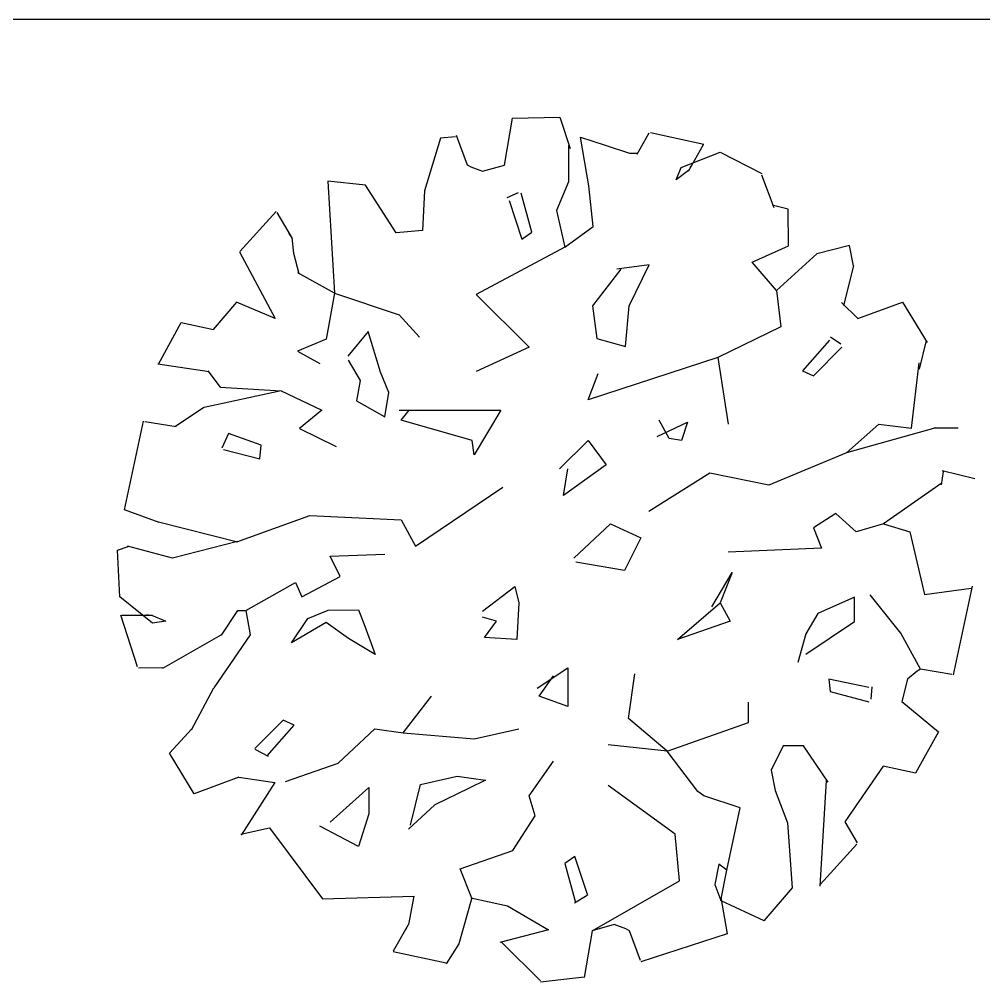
# Model space of a CAD drawing. Header units: millimetres. Extents: x 15495 to 166182, y -39946 to 18307.
# Drawn here: x 42790 to 43635, y 11687 to 12531 of the extents above; entities that cross this region are included whole.
import ezdxf

# ---------------------------------------------------------------- set-up
doc = ezdxf.new("R2010")
doc.units = ezdxf.units.MM
doc.header["$LTSCALE"] = 1000
doc.layers.get('0').update_dxf_attribs({"linetype": 'CONTINUOUS'})
for name, color, linetype in [('SF-F_HIDE-100', 12, 'CONTINUOUS'), ('SF-F_HIDE-50', 12, 'CONTINUOUS'), ('SF_A_GARD', 3, 'CONTINUOUS')]:
    doc.layers.add(name, color=color, linetype=linetype)

# ---------------------------------------------------------------- blocks, each defined once
blk = doc.blocks.new('SF-BLOCK_100')
at = {"layer": 'SF-F_HIDE-100', "ltscale": 0.5}
blk.add_line((12000, 12600), (14400, 12600), dxfattribs=at)
at = {"layer": 'SF_A_GARD'}
for p, q in [((13174.49, 12472.15), (13181.52, 12513.27)), ((13181.52, 12513.27), (13223.06, 12514.2)), ((13223.06, 12514.2), (13231.93, 12486.58)), ((13290.74, 12481.78), (13301.32, 12500.36)), ((13302.54, 12500.68), (13349.08, 12490.56)), ((13118.16, 12495.89), (13104.16, 12449.48)), ((13131.52, 12496.85), (13118.16, 12495.89)), ((13132.02, 12498.41), (13141.77, 12472.34)), ((13241.15, 12496.59), (13262.57, 12489.58)), ((13248.51, 12453.86), (13241.15, 12496.59)), ((13230.49, 12489.4), (13230.67, 12457.33)), ((13262.57, 12489.58), (13283.99, 12482.57)), ((13283.99, 12482.57), (13291.12, 12482.61)), ((13329.21, 12470.1), (13363.46, 12483.4)), ((13348.63, 12489.8), (13335.4, 12466.58)), ((13363.46, 12483.4), (13399.95, 12464.65)), ((13141.77, 12472.34), (13144.87, 12470.57)), ((13144.87, 12470.57), (13155.04, 12466.83)), ((13155.04, 12466.83), (13174.49, 12472.15)), ((13325.03, 12459.15), (13329.21, 12470.1)), ((13335.84, 12467.34), (13325.03, 12459.15)), ((13337.16, 12469.68), (13338.05, 12471.22)), ((13052.46, 12454.54), (13019.47, 12457.92)), ((13019.47, 12457.92), (13025.36, 12359.94)), ((13230.67, 12457.33), (13220.12, 12432.32)), ((13399.82, 12463.54), (13410.67, 12435.08)), ((13079.42, 12412.81), (13052.46, 12454.54)), ((13104.16, 12449.48), (13102.57, 12414.72)), ((13186.34, 12447.95), (13176.51, 12443.3)), ((13252.27, 12418.25), (13248.51, 12453.86)), ((13178.4, 12441.2), (13189.7, 12407.06)), ((13198.43, 12413.37), (13189.11, 12447.4)), ((12942.31, 12396.24), (12974.34, 12431.49)), ((13220.12, 12432.32), (13227.42, 12400.29)), ((13423.26, 12433.44), (13408.98, 12436.93)), ((13423.44, 12401.37), (13423.26, 12433.44)), ((12974.78, 12430.71), (12988.27, 12407.65)), ((13102.57, 12414.72), (13079.42, 12412.81)), ((13227.42, 12400.29), (13252.27, 12418.25)), ((12986.47, 12410.72), (12985.57, 12412.26)), ((12987.83, 12408.41), (12989.52, 12394.94)), ((13189.7, 12407.06), (13198.43, 12413.37)), ((13227.42, 12400.29), (13149.71, 12358.73)), ((13391.44, 12386.94), (13423.44, 12401.37)), ((13476.9, 12401.66), (13448.42, 12394.38)), ((13480.56, 12383.86), (13476.9, 12401.66)), ((12942.19, 12395.95), (12973.25, 12337.76)), ((12989.42, 12394.87), (12993.97, 12377.08)), ((13448.42, 12394.38), (13412.96, 12362.11)), ((13276.45, 12380.9), (13251.68, 12348.69)), ((13301.38, 12384.6), (13272.89, 12380.88)), ((13283.75, 12348.87), (13301.38, 12384.6)), ((13412.96, 12362.11), (13391.44, 12386.94)), ((13480.45, 12383.79), (13471.73, 12348.99)), ((13025.36, 12359.94), (12993.18, 12377.58)), ((13025.36, 12359.94), (13017.95, 12319.59)), ((13025.36, 12359.94), (13082.05, 12340.94)), ((13149.71, 12358.73), (13196.01, 12312.47)), ((13412.96, 12362.11), (13416.8, 12330.26)), ((12939.31, 12351.83), (12918.95, 12328.11)), ((12973.25, 12337.76), (12939.31, 12351.83)), ((13251.68, 12348.69), (13255.4, 12320.2)), ((13280.39, 12313.21), (13283.75, 12348.87)), ((13470.04, 12351.74), (13484.37, 12337.57)), ((13484.37, 12337.57), (13523.5, 12352.04)), ((13523.5, 12352.04), (13545.08, 12316.52)), ((13082.05, 12340.94), (13099.85, 12321.37)), ((12870.9, 12297.72), (12890.86, 12334.17)), ((12890.86, 12334.17), (12919.22, 12328.04)), ((13416.8, 12330.26), (13361.6, 12303.57)), ((13054.88, 12326.21), (13037.18, 12304.73)), ((13065.77, 12290.63), (13054.88, 12326.21)), ((13469.34, 12315.2), (13460.4, 12321.38)), ((13017.95, 12319.59), (12993.02, 12308.91)), ((13255.4, 12320.2), (13280.39, 12313.21)), ((13459.52, 12318.71), (13435.61, 12291.85)), ((13445.44, 12287.44), (13470.25, 12312.53)), ((13544.07, 12318.2), (13537.97, 12293.22)), ((12993.02, 12308.91), (13012.6, 12298.24)), ((13196.01, 12312.47), (13149.71, 12291.11)), ((12870.55, 12297.99), (12915.59, 12291.11)), ((13037.2, 12301.17), (13047.99, 12283.4)), ((13361.6, 12303.57), (13247.64, 12266.2)), ((13361.6, 12303.57), (13370.51, 12244.85)), ((13531.24, 12241.58), (13538.05, 12298.64)), ((12914.39, 12291.63), (12925.16, 12277.44)), ((13072.99, 12272.85), (13065.77, 12290.63)), ((13247.64, 12266.2), (13256.55, 12289.34)), ((13435.61, 12291.85), (13445.44, 12287.44)), ((13047.99, 12283.4), (13044.53, 12265.57)), ((12978.64, 12274.17), (12911, 12259.54)), ((12925.16, 12277.44), (12978.64, 12274.17)), ((12978.64, 12274.17), (13014.39, 12257.31)), ((13069.55, 12251.45), (13072.99, 12272.85)), ((13044.53, 12265.57), (13069.55, 12251.45)), ((12910.86, 12259.45), (12886, 12242.83)), ((13014.39, 12257.31), (12994.8, 12241.29)), ((13082.05, 12257.31), (13171.08, 12257.31)), ((13083.83, 12248.41), (13090.95, 12257.31)), ((13171.08, 12257.31), (13147.93, 12218.16)), ((12841.35, 12170), (12857.81, 12247.75)), ((12859.02, 12247.43), (12886.47, 12242.84)), ((13146.15, 12230.61), (13083.83, 12248.41)), ((13308.19, 12234.17), (13334.89, 12246.63)), ((13318.87, 12232.39), (13309.97, 12248.41)), ((13334.89, 12246.63), (13329.55, 12230.61)), ((13474.33, 12219.88), (13502.71, 12244.99)), ((13502.71, 12244.99), (13531.24, 12241.58)), ((12932.42, 12236.67), (12926.47, 12223.9)), ((12961.03, 12226.57), (12932.42, 12236.67)), ((12994.8, 12241.29), (13026.85, 12225.28)), ((13552.62, 12241.7), (13474.33, 12219.88)), ((13550.84, 12241.7), (13572.22, 12241.82)), ((13147.93, 12218.16), (13146.15, 12230.61)), ((13222.72, 12205.7), (13247.64, 12230.61)), ((13247.64, 12230.61), (13263.67, 12209.26)), ((13329.55, 12230.61), (13318.87, 12232.39)), ((12928.13, 12222.81), (12959.83, 12214.5)), ((12959.83, 12214.5), (12961.03, 12226.57)), ((13474.33, 12219.88), (13406.12, 12191.47)), ((13263.67, 12209.26), (13226.28, 12182.57)), ((13226.28, 12182.57), (13229.84, 12205.7)), ((13559, 12203.37), (13557.28, 12191.78)), ((13558.15, 12204.29), (13586.7, 12197.32)), ((13354.48, 12202.14), (13301.06, 12168.33)), ((13406.12, 12191.47), (13354.48, 12202.14)), ((13096.29, 12138.08), (13172.86, 12189.69)), ((13558.21, 12193.6), (13506.73, 12157.67)), ((12871.64, 12158.81), (12841.35, 12170)), ((12939.59, 12141.94), (13003.7, 12164.78)), ((13003.7, 12164.78), (13083.83, 12161.22)), ((13083.83, 12161.22), (13096.29, 12138.08)), ((13464.88, 12166.55), (13445.29, 12154.1)), ((13482.68, 12150.54), (13464.88, 12166.55)), ((12871.09, 12159.21), (12940.25, 12141.78)), ((13235.18, 12127.41), (13267.23, 12157.66)), ((13267.23, 12157.66), (13293.94, 12145.2)), ((13445.29, 12154.1), (13452.41, 12136.3)), ((13506.73, 12157.67), (13482.68, 12150.54)), ((13506.73, 12157.67), (13529.93, 12150.68)), ((13293.94, 12145.2), (13279.7, 12116.73)), ((13529.93, 12150.68), (13542.71, 12095.5)), ((12835.14, 12134.51), (12844.48, 12137.68)), ((12883.22, 12127.52), (12843.96, 12137.99)), ((12940.16, 12142.09), (12883.22, 12127.52)), ((13452.41, 12136.3), (13370.51, 12132.74)), ((12837.16, 12093.45), (12835.15, 12134.42)), ((13021.51, 12129.19), (13069.59, 12130.97)), ((13030.41, 12111.39), (13021.51, 12129.19)), ((13279.7, 12116.73), (13236.96, 12123.85)), ((12996.58, 12093.6), (13030.41, 12111.39)), ((13356.26, 12084.7), (13374.07, 12114.95)), ((13374.07, 12114.95), (13363.38, 12088.26)), ((12947.62, 12081.54), (12991.24, 12106.05)), ((12991.24, 12106.05), (12996.58, 12093.6)), ((13155.05, 12081.14), (13183.54, 12102.5)), ((13183.54, 12102.5), (13187.11, 12088.26)), ((13542.71, 12095.5), (13583.67, 12101.07)), ((13584.38, 12102.98), (13567.92, 12025.23)), ((12865.8, 12070.44), (12837.16, 12093.45)), ((13481.18, 12093.34), (13449.19, 12078.91)), ((13481.3, 12071.96), (13481.18, 12093.34)), ((13521.86, 12061.57), (13495.15, 12095.38)), ((13187.11, 12088.26), (13185.32, 12056.23)), ((13325.99, 12056.23), (13363.38, 12088.26)), ((13363.38, 12088.26), (13372.29, 12072.25)), ((12852.64, 12032.05), (12838.13, 12077.42)), ((12839.02, 12077.41), (12865.75, 12077.56)), ((12862.19, 12077.54), (12860.4, 12077.53)), ((12864.87, 12077.56), (12877.37, 12072.29)), ((12926.36, 12060.04), (12940.5, 12081.5)), ((12940.5, 12081.5), (12947.62, 12081.54)), ((12947.62, 12081.54), (12951.3, 12060.18)), ((13001.93, 12074.66), (13019.71, 12081.89)), ((13019.71, 12081.89), (13046.44, 12082.03)), ((13046.44, 12082.03), (13051.86, 12067.8)), ((13167.52, 12072.25), (13155.05, 12075.8)), ((13449.19, 12078.91), (13438.6, 12061.03)), ((12877.37, 12072.29), (12865.8, 12070.44)), ((12987.79, 12053.2), (13001.93, 12074.66)), ((13017.98, 12071.18), (12987.79, 12053.2)), ((13037.66, 12057.04), (13017.98, 12071.18)), ((13051.86, 12067.8), (13060.91, 12042.91)), ((13156.83, 12058.01), (13167.52, 12072.25)), ((13372.29, 12072.25), (13325.99, 12056.23)), ((13438.69, 12043.21), (13481.3, 12071.96)), ((12874.91, 12030.93), (12925.99, 12060.17)), ((12951.3, 12060.18), (12919.49, 12013.67)), ((13438.6, 12061.03), (13431.61, 12036.05)), ((13539.26, 12030.14), (13521.86, 12061.57)), ((13060.91, 12042.91), (13037.66, 12057.04)), ((13185.32, 12056.23), (13156.83, 12058.01)), ((12874.92, 12031.28), (12853.53, 12031.16)), ((13203.13, 12013.52), (13229.84, 12031.32)), ((13229.84, 12031.32), (13229.84, 11997.51)), ((13283.26, 11986.83), (13288.6, 12025.98)), ((13536.19, 12028.35), (13527.86, 12021.41)), ((13539.26, 12030.14), (13536.19, 12028.35)), ((13566.72, 12025.55), (13539.26, 12030.14)), ((13204.91, 12006.41), (13217.37, 12024.2)), ((13458.77, 12021.27), (13459.88, 12010.56)), ((13493.99, 12014), (13458.77, 12021.27)), ((13527.86, 12021.41), (13522.75, 12001.91)), ((12919.12, 12013.35), (12899.72, 11976.72)), ((13459.88, 12010.56), (13494, 12001.62)), ((13495.86, 12003.74), (13496.74, 12014.58)), ((13085.61, 11974.38), (13110.54, 12006.41)), ((13229.84, 11997.51), (13204.91, 12006.41)), ((13388.31, 11983.27), (13388.31, 12001.07)), ((13522.75, 12001.91), (13554.84, 11975.26)), ((12980.31, 11985.54), (12955.5, 11960.45)), ((12990.13, 11981.14), (12980.31, 11985.54)), ((13317.09, 11958.36), (13283.26, 11986.83)), ((13317.09, 11958.36), (13388.31, 11983.27)), ((12880.68, 11956.46), (12900.16, 11977.96)), ((12966.22, 11954.28), (12990.13, 11981.14)), ((13028.63, 11947.68), (13060.68, 11977.93)), ((13060.68, 11977.93), (13085.61, 11974.38)), ((13085.61, 11974.38), (13147.93, 11969.04)), ((13147.93, 11969.04), (13187.11, 11977.93)), ((13554.84, 11975.26), (13534.88, 11938.82)), ((12955.49, 11960.09), (12967.11, 11953.91)), ((13317.09, 11958.36), (13265.45, 11963.7)), ((13343.8, 11922.77), (13317.09, 11958.36)), ((13418.73, 11962.96), (13408.15, 11941.52)), ((13436.55, 11963.06), (13418.73, 11962.96)), ((13458.11, 11931.11), (13436.55, 11963.06)), ((12902.26, 11920.95), (12880.68, 11956.46)), ((13196.01, 11919.21), (13217.37, 11949.46)), ((12982.34, 11931.67), (13028.63, 11947.68)), ((13408.15, 11941.52), (13411.82, 11923.72)), ((13506.52, 11944.95), (13472.96, 11896.42)), ((13534.88, 11938.82), (13506.52, 11944.95)), ((12941.38, 11935.42), (12902.26, 11920.95)), ((12941.37, 11935.51), (12973.03, 11930.79)), ((13100.74, 11929.08), (13132.77, 11936.38)), ((13132.77, 11936.38), (13145.26, 11934.67)), ((13157.74, 11932.96), (13143.53, 11925.75)), ((13145.26, 11934.67), (13157.74, 11932.96)), ((13456.59, 11932.54), (13450.86, 11839.85)), ((12973.03, 11930.79), (12943.43, 11884.73)), ((13021.51, 11896.08), (13055.34, 11926.33)), ((13055.34, 11926.33), (13055.34, 11903.2)), ((13092.03, 11893.39), (13100.74, 11929.08)), ((13143.53, 11925.75), (13113.31, 11911.33)), ((13324.21, 11885.4), (13265.45, 11928.11)), ((13411.82, 11923.72), (13422.67, 11895.27)), ((13201.35, 11901.42), (13196.01, 11919.21)), ((13349.14, 11919.21), (13343.8, 11922.77)), ((13381.19, 11908.54), (13349.14, 11919.21)), ((13113.31, 11911.33), (13090.26, 11889.81)), ((13369.44, 11853.99), (13381.19, 11908.54)), ((13055.34, 11903.2), (13046.44, 11874.73)), ((13181.76, 11871.17), (13201.35, 11901.42)), ((12943.34, 11885.49), (12968.26, 11890.97)), ((12968.26, 11890.97), (13014.93, 11828.86)), ((13046.44, 11874.73), (13012.6, 11892.52)), ((13422.67, 11895.27), (13426.54, 11838.26)), ((13472.96, 11896.42), (13483.76, 11877.96)), ((13327.77, 11844.48), (13324.21, 11885.4)), ((13483.43, 11876.74), (13451.39, 11841.5)), ((13135.47, 11855.15), (13181.76, 11871.17)), ((13236.03, 11865.92), (13227.31, 11859.61)), ((13247.35, 11831.78), (13236.03, 11865.92)), ((13227.31, 11859.61), (13236.63, 11825.58)), ((13362.28, 11859.3), (13358.82, 11841.46)), ((13369.44, 11853.99), (13362.28, 11859.3)), ((13145.79, 11829.42), (13135.47, 11855.15)), ((13364.24, 11827.24), (13369.44, 11853.99)), ((13251.26, 11800.83), (13327.77, 11844.48)), ((13358.82, 11841.46), (13364.24, 11827.24)), ((13014.93, 11828.86), (13095.11, 11831.08)), ((13094.97, 11830.98), (13090.2, 11806.24)), ((13235.78, 11825.3), (13246.87, 11832.05)), ((13426.54, 11838.26), (13401.75, 11809.61)), ((13145.81, 11829.51), (13134.45, 11789.35)), ((13145.03, 11829.58), (13177.15, 11822.63)), ((13177.15, 11822.63), (13212.9, 11801.45)), ((13364.16, 11829.82), (13369.61, 11797.99)), ((13364.24, 11827.24), (13401.76, 11809.62)), ((13077.11, 11783.19), (13090.34, 11806.4)), ((13270.7, 11806.16), (13251.26, 11800.83)), ((13280.87, 11802.41), (13270.7, 11806.16)), ((13088.58, 11803.31), (13087.7, 11801.77)), ((13212.9, 11801.45), (13170.2, 11790.52)), ((13251.26, 11800.83), (13244.22, 11759.72)), ((13283.97, 11800.65), (13280.87, 11802.41)), ((13293.72, 11774.58), (13283.97, 11800.65)), ((13369.61, 11797.99), (13294.04, 11773.38)), ((13134.4, 11789.33), (13123.36, 11771.89)), ((13171.96, 11790.52), (13206.01, 11756.85)), ((13123.21, 11772.3), (13076.66, 11782.43)), ((13205.86, 11756.09), (13244.15, 11760.31))]:
    blk.add_line(p, q, dxfattribs=at)
blk = doc.blocks.new('SF-BLOCK_50')
at = {"layer": 'SF-F_HIDE-50', "ltscale": 0.5}
blk.add_line((12000, 12600), (14400, 12600), dxfattribs=at)
at = {"layer": 'SF_A_GARD'}
for p, q in [((13174.49, 12472.15), (13181.52, 12513.27)), ((13181.52, 12513.27), (13223.06, 12514.2)), ((13223.06, 12514.2), (13231.93, 12486.58)), ((13290.74, 12481.78), (13301.32, 12500.36)), ((13302.54, 12500.68), (13349.08, 12490.56)), ((13118.16, 12495.89), (13104.16, 12449.48)), ((13131.52, 12496.85), (13118.16, 12495.89)), ((13132.02, 12498.41), (13141.77, 12472.34)), ((13241.15, 12496.59), (13262.57, 12489.58)), ((13248.51, 12453.86), (13241.15, 12496.59)), ((13230.49, 12489.4), (13230.67, 12457.33)), ((13262.57, 12489.58), (13283.99, 12482.57)), ((13283.99, 12482.57), (13291.12, 12482.61)), ((13329.21, 12470.1), (13363.46, 12483.4)), ((13348.63, 12489.8), (13335.4, 12466.58)), ((13363.46, 12483.4), (13399.95, 12464.65)), ((13141.77, 12472.34), (13144.87, 12470.57)), ((13144.87, 12470.57), (13155.04, 12466.83)), ((13155.04, 12466.83), (13174.49, 12472.15)), ((13325.03, 12459.15), (13329.21, 12470.1)), ((13335.84, 12467.34), (13325.03, 12459.15)), ((13337.16, 12469.68), (13338.05, 12471.22)), ((13052.46, 12454.54), (13019.47, 12457.92)), ((13019.47, 12457.92), (13025.36, 12359.94)), ((13230.67, 12457.33), (13220.12, 12432.32)), ((13399.82, 12463.54), (13410.67, 12435.08)), ((13079.42, 12412.81), (13052.46, 12454.54)), ((13104.16, 12449.48), (13102.57, 12414.72)), ((13186.34, 12447.95), (13176.51, 12443.3)), ((13252.27, 12418.25), (13248.51, 12453.86)), ((13178.4, 12441.2), (13189.7, 12407.06)), ((13198.43, 12413.37), (13189.11, 12447.4)), ((12942.31, 12396.24), (12974.34, 12431.49)), ((13220.12, 12432.32), (13227.42, 12400.29)), ((13423.26, 12433.44), (13408.98, 12436.93)), ((13423.44, 12401.37), (13423.26, 12433.44)), ((12974.78, 12430.71), (12988.27, 12407.65)), ((13102.57, 12414.72), (13079.42, 12412.81)), ((13227.42, 12400.29), (13252.27, 12418.25)), ((12986.47, 12410.72), (12985.57, 12412.26)), ((12987.83, 12408.41), (12989.52, 12394.94)), ((13189.7, 12407.06), (13198.43, 12413.37)), ((13227.42, 12400.29), (13149.71, 12358.73)), ((13391.44, 12386.94), (13423.44, 12401.37)), ((13476.9, 12401.66), (13448.42, 12394.38)), ((13480.56, 12383.86), (13476.9, 12401.66)), ((12942.19, 12395.95), (12973.25, 12337.76)), ((12989.42, 12394.87), (12993.97, 12377.08)), ((13448.42, 12394.38), (13412.96, 12362.11)), ((13276.45, 12380.9), (13251.68, 12348.69)), ((13301.38, 12384.6), (13272.89, 12380.88)), ((13283.75, 12348.87), (13301.38, 12384.6)), ((13412.96, 12362.11), (13391.44, 12386.94)), ((13480.45, 12383.79), (13471.73, 12348.99)), ((13025.36, 12359.94), (12993.18, 12377.58)), ((13025.36, 12359.94), (13017.95, 12319.59)), ((13025.36, 12359.94), (13082.05, 12340.94)), ((13149.71, 12358.73), (13196.01, 12312.47)), ((13412.96, 12362.11), (13416.8, 12330.26)), ((12939.31, 12351.83), (12918.95, 12328.11)), ((12973.25, 12337.76), (12939.31, 12351.83)), ((13251.68, 12348.69), (13255.4, 12320.2)), ((13280.39, 12313.21), (13283.75, 12348.87)), ((13470.04, 12351.74), (13484.37, 12337.57)), ((13484.37, 12337.57), (13523.5, 12352.04)), ((13523.5, 12352.04), (13545.08, 12316.52)), ((13082.05, 12340.94), (13099.85, 12321.37)), ((12870.9, 12297.72), (12890.86, 12334.17)), ((12890.86, 12334.17), (12919.22, 12328.04)), ((13416.8, 12330.26), (13361.6, 12303.57)), ((13054.88, 12326.21), (13037.18, 12304.73)), ((13065.77, 12290.63), (13054.88, 12326.21)), ((13469.34, 12315.2), (13460.4, 12321.38)), ((13017.95, 12319.59), (12993.02, 12308.91)), ((13255.4, 12320.2), (13280.39, 12313.21)), ((13459.52, 12318.71), (13435.61, 12291.85)), ((13445.44, 12287.44), (13470.25, 12312.53)), ((13544.07, 12318.2), (13537.97, 12293.22)), ((12993.02, 12308.91), (13012.6, 12298.24)), ((13196.01, 12312.47), (13149.71, 12291.11)), ((12870.55, 12297.99), (12915.59, 12291.11)), ((13037.2, 12301.17), (13047.99, 12283.4)), ((13361.6, 12303.57), (13247.64, 12266.2)), ((13361.6, 12303.57), (13370.51, 12244.85)), ((13531.24, 12241.58), (13538.05, 12298.64)), ((12914.39, 12291.63), (12925.16, 12277.44)), ((13072.99, 12272.85), (13065.77, 12290.63)), ((13247.64, 12266.2), (13256.55, 12289.34)), ((13435.61, 12291.85), (13445.44, 12287.44)), ((13047.99, 12283.4), (13044.53, 12265.57)), ((12978.64, 12274.17), (12911, 12259.54)), ((12925.16, 12277.44), (12978.64, 12274.17)), ((12978.64, 12274.17), (13014.39, 12257.31)), ((13069.55, 12251.45), (13072.99, 12272.85)), ((13044.53, 12265.57), (13069.55, 12251.45)), ((12910.86, 12259.45), (12886, 12242.83)), ((13014.39, 12257.31), (12994.8, 12241.29)), ((13082.05, 12257.31), (13171.08, 12257.31)), ((13083.83, 12248.41), (13090.95, 12257.31)), ((13171.08, 12257.31), (13147.93, 12218.16)), ((12841.35, 12170), (12857.81, 12247.75)), ((12859.02, 12247.43), (12886.47, 12242.84)), ((13146.15, 12230.61), (13083.83, 12248.41)), ((13308.19, 12234.17), (13334.89, 12246.63)), ((13318.87, 12232.39), (13309.97, 12248.41)), ((13334.89, 12246.63), (13329.55, 12230.61)), ((13474.33, 12219.88), (13502.71, 12244.99)), ((13502.71, 12244.99), (13531.24, 12241.58)), ((12932.42, 12236.67), (12926.47, 12223.9)), ((12961.03, 12226.57), (12932.42, 12236.67)), ((12994.8, 12241.29), (13026.85, 12225.28)), ((13552.62, 12241.7), (13474.33, 12219.88)), ((13550.84, 12241.7), (13572.22, 12241.82)), ((13147.93, 12218.16), (13146.15, 12230.61)), ((13222.72, 12205.7), (13247.64, 12230.61)), ((13247.64, 12230.61), (13263.67, 12209.26)), ((13329.55, 12230.61), (13318.87, 12232.39)), ((12928.13, 12222.81), (12959.83, 12214.5)), ((12959.83, 12214.5), (12961.03, 12226.57)), ((13474.33, 12219.88), (13406.12, 12191.47)), ((13263.67, 12209.26), (13226.28, 12182.57)), ((13226.28, 12182.57), (13229.84, 12205.7)), ((13559, 12203.37), (13557.28, 12191.78)), ((13558.15, 12204.29), (13586.7, 12197.32)), ((13354.48, 12202.14), (13301.06, 12168.33)), ((13406.12, 12191.47), (13354.48, 12202.14)), ((13096.29, 12138.08), (13172.86, 12189.69)), ((13558.21, 12193.6), (13506.73, 12157.67)), ((12871.64, 12158.81), (12841.35, 12170)), ((12939.59, 12141.94), (13003.7, 12164.78)), ((13003.7, 12164.78), (13083.83, 12161.22)), ((13083.83, 12161.22), (13096.29, 12138.08)), ((13464.88, 12166.55), (13445.29, 12154.1)), ((13482.68, 12150.54), (13464.88, 12166.55)), ((12871.09, 12159.21), (12940.25, 12141.78)), ((13235.18, 12127.41), (13267.23, 12157.66)), ((13267.23, 12157.66), (13293.94, 12145.2)), ((13445.29, 12154.1), (13452.41, 12136.3)), ((13506.73, 12157.67), (13482.68, 12150.54)), ((13506.73, 12157.67), (13529.93, 12150.68)), ((13293.94, 12145.2), (13279.7, 12116.73)), ((13529.93, 12150.68), (13542.71, 12095.5)), ((12835.14, 12134.51), (12844.48, 12137.68)), ((12883.22, 12127.52), (12843.96, 12137.99)), ((12940.16, 12142.09), (12883.22, 12127.52)), ((13452.41, 12136.3), (13370.51, 12132.74)), ((12837.16, 12093.45), (12835.15, 12134.42)), ((13021.51, 12129.19), (13069.59, 12130.97)), ((13030.41, 12111.39), (13021.51, 12129.19)), ((13279.7, 12116.73), (13236.96, 12123.85)), ((12996.58, 12093.6), (13030.41, 12111.39)), ((13356.26, 12084.7), (13374.07, 12114.95)), ((13374.07, 12114.95), (13363.38, 12088.26)), ((12947.62, 12081.54), (12991.24, 12106.05)), ((12991.24, 12106.05), (12996.58, 12093.6)), ((13155.05, 12081.14), (13183.54, 12102.5)), ((13183.54, 12102.5), (13187.11, 12088.26)), ((13542.71, 12095.5), (13583.67, 12101.07)), ((13584.38, 12102.98), (13567.92, 12025.23)), ((12865.8, 12070.44), (12837.16, 12093.45)), ((13481.18, 12093.34), (13449.19, 12078.91)), ((13481.3, 12071.96), (13481.18, 12093.34)), ((13521.86, 12061.57), (13495.15, 12095.38)), ((13187.11, 12088.26), (13185.32, 12056.23)), ((13325.99, 12056.23), (13363.38, 12088.26)), ((13363.38, 12088.26), (13372.29, 12072.25)), ((12852.64, 12032.05), (12838.13, 12077.42)), ((12839.02, 12077.41), (12865.75, 12077.56)), ((12862.19, 12077.54), (12860.4, 12077.53)), ((12864.87, 12077.56), (12877.37, 12072.29)), ((12926.36, 12060.04), (12940.5, 12081.5)), ((12940.5, 12081.5), (12947.62, 12081.54)), ((12947.62, 12081.54), (12951.3, 12060.18)), ((13001.93, 12074.66), (13019.71, 12081.89)), ((13019.71, 12081.89), (13046.44, 12082.03)), ((13046.44, 12082.03), (13051.86, 12067.8)), ((13167.52, 12072.25), (13155.05, 12075.8)), ((13449.19, 12078.91), (13438.6, 12061.03)), ((12877.37, 12072.29), (12865.8, 12070.44)), ((12987.79, 12053.2), (13001.93, 12074.66)), ((13017.98, 12071.18), (12987.79, 12053.2)), ((13037.66, 12057.04), (13017.98, 12071.18)), ((13051.86, 12067.8), (13060.91, 12042.91)), ((13156.83, 12058.01), (13167.52, 12072.25)), ((13372.29, 12072.25), (13325.99, 12056.23)), ((13438.69, 12043.21), (13481.3, 12071.96)), ((12874.91, 12030.93), (12925.99, 12060.17)), ((12951.3, 12060.18), (12919.49, 12013.67)), ((13438.6, 12061.03), (13431.61, 12036.05)), ((13539.26, 12030.14), (13521.86, 12061.57)), ((13060.91, 12042.91), (13037.66, 12057.04)), ((13185.32, 12056.23), (13156.83, 12058.01)), ((12874.92, 12031.28), (12853.53, 12031.16)), ((13203.13, 12013.52), (13229.84, 12031.32)), ((13229.84, 12031.32), (13229.84, 11997.51)), ((13283.26, 11986.83), (13288.6, 12025.98)), ((13536.19, 12028.35), (13527.86, 12021.41)), ((13539.26, 12030.14), (13536.19, 12028.35)), ((13566.72, 12025.55), (13539.26, 12030.14)), ((13204.91, 12006.41), (13217.37, 12024.2)), ((13458.77, 12021.27), (13459.88, 12010.56)), ((13493.99, 12014), (13458.77, 12021.27)), ((13527.86, 12021.41), (13522.75, 12001.91)), ((12919.12, 12013.35), (12899.72, 11976.72)), ((13459.88, 12010.56), (13494, 12001.62)), ((13495.86, 12003.74), (13496.74, 12014.58)), ((13085.61, 11974.38), (13110.54, 12006.41)), ((13229.84, 11997.51), (13204.91, 12006.41)), ((13388.31, 11983.27), (13388.31, 12001.07)), ((13522.75, 12001.91), (13554.84, 11975.26)), ((12980.31, 11985.54), (12955.5, 11960.45)), ((12990.13, 11981.14), (12980.31, 11985.54)), ((13317.09, 11958.36), (13283.26, 11986.83)), ((13317.09, 11958.36), (13388.31, 11983.27)), ((12880.68, 11956.46), (12900.16, 11977.96)), ((12966.22, 11954.28), (12990.13, 11981.14)), ((13028.63, 11947.68), (13060.68, 11977.93)), ((13060.68, 11977.93), (13085.61, 11974.38)), ((13085.61, 11974.38), (13147.93, 11969.04)), ((13147.93, 11969.04), (13187.11, 11977.93)), ((13554.84, 11975.26), (13534.88, 11938.82)), ((12955.49, 11960.09), (12967.11, 11953.91)), ((13317.09, 11958.36), (13265.45, 11963.7)), ((13343.8, 11922.77), (13317.09, 11958.36)), ((13418.73, 11962.96), (13408.15, 11941.52)), ((13436.55, 11963.06), (13418.73, 11962.96)), ((13458.11, 11931.11), (13436.55, 11963.06)), ((12902.26, 11920.95), (12880.68, 11956.46)), ((13196.01, 11919.21), (13217.37, 11949.46)), ((12982.34, 11931.67), (13028.63, 11947.68)), ((13408.15, 11941.52), (13411.82, 11923.72)), ((13506.52, 11944.95), (13472.96, 11896.42)), ((13534.88, 11938.82), (13506.52, 11944.95)), ((12941.38, 11935.42), (12902.26, 11920.95)), ((12941.37, 11935.51), (12973.03, 11930.79)), ((13100.74, 11929.08), (13132.77, 11936.38)), ((13132.77, 11936.38), (13145.26, 11934.67)), ((13157.74, 11932.96), (13143.53, 11925.75)), ((13145.26, 11934.67), (13157.74, 11932.96)), ((13456.59, 11932.54), (13450.86, 11839.85)), ((12973.03, 11930.79), (12943.43, 11884.73)), ((13021.51, 11896.08), (13055.34, 11926.33)), ((13055.34, 11926.33), (13055.34, 11903.2)), ((13092.03, 11893.39), (13100.74, 11929.08)), ((13143.53, 11925.75), (13113.31, 11911.33)), ((13324.21, 11885.4), (13265.45, 11928.11)), ((13411.82, 11923.72), (13422.67, 11895.27)), ((13201.35, 11901.42), (13196.01, 11919.21)), ((13349.14, 11919.21), (13343.8, 11922.77)), ((13381.19, 11908.54), (13349.14, 11919.21)), ((13113.31, 11911.33), (13090.26, 11889.81)), ((13369.44, 11853.99), (13381.19, 11908.54)), ((13055.34, 11903.2), (13046.44, 11874.73)), ((13181.76, 11871.17), (13201.35, 11901.42)), ((12943.34, 11885.49), (12968.26, 11890.97)), ((12968.26, 11890.97), (13014.93, 11828.86)), ((13046.44, 11874.73), (13012.6, 11892.52)), ((13422.67, 11895.27), (13426.54, 11838.26)), ((13472.96, 11896.42), (13483.76, 11877.96)), ((13327.77, 11844.48), (13324.21, 11885.4)), ((13483.43, 11876.74), (13451.39, 11841.5)), ((13135.47, 11855.15), (13181.76, 11871.17)), ((13236.03, 11865.92), (13227.31, 11859.61)), ((13247.35, 11831.78), (13236.03, 11865.92)), ((13227.31, 11859.61), (13236.63, 11825.58)), ((13362.28, 11859.3), (13358.82, 11841.46)), ((13369.44, 11853.99), (13362.28, 11859.3)), ((13145.79, 11829.42), (13135.47, 11855.15)), ((13364.24, 11827.24), (13369.44, 11853.99)), ((13251.26, 11800.83), (13327.77, 11844.48)), ((13358.82, 11841.46), (13364.24, 11827.24)), ((13014.93, 11828.86), (13095.11, 11831.08)), ((13094.97, 11830.98), (13090.2, 11806.24)), ((13235.78, 11825.3), (13246.87, 11832.05)), ((13426.54, 11838.26), (13401.75, 11809.61)), ((13145.81, 11829.51), (13134.45, 11789.35)), ((13145.03, 11829.58), (13177.15, 11822.63)), ((13177.15, 11822.63), (13212.9, 11801.45)), ((13364.16, 11829.82), (13369.61, 11797.99)), ((13364.24, 11827.24), (13401.76, 11809.62)), ((13077.11, 11783.19), (13090.34, 11806.4)), ((13270.7, 11806.16), (13251.26, 11800.83)), ((13280.87, 11802.41), (13270.7, 11806.16)), ((13088.58, 11803.31), (13087.7, 11801.77)), ((13212.9, 11801.45), (13170.2, 11790.52)), ((13251.26, 11800.83), (13244.22, 11759.72)), ((13283.97, 11800.65), (13280.87, 11802.41)), ((13293.72, 11774.58), (13283.97, 11800.65)), ((13369.61, 11797.99), (13294.04, 11773.38)), ((13134.4, 11789.33), (13123.36, 11771.89)), ((13171.96, 11790.52), (13206.01, 11756.85)), ((13123.21, 11772.3), (13076.66, 11782.43)), ((13205.86, 11756.09), (13244.15, 11760.31))]:
    blk.add_line(p, q, dxfattribs=at)

msp = doc.modelspace()

# ---------------------------------------------------------------- block references
for name in ['SF-BLOCK_100', 'SF-BLOCK_50']:
    msp.add_blockref(name, (30040.71, -69))

doc.saveas('drawing.dxf')
